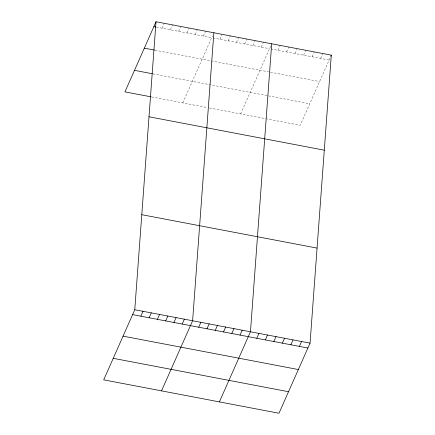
<?xml version="1.0" encoding="UTF-8"?>
<svg xmlns="http://www.w3.org/2000/svg" width="435" height="435" viewBox="0 0 435 435"><rect width="100%" height="100%" fill="white"/><g stroke="black" fill="none" stroke-linecap="round" stroke-linejoin="round"><path stroke-width="0.33" stroke-dasharray="2.17 1.63" d="M162.119 28.204L164.283 23.327M170.384 29.781L172.543 24.898M178.644 31.353L180.808 26.475M186.909 32.929L189.073 28.047M195.174 34.506L197.332 29.623M203.433 36.078L205.597 31.195M182.787 102.894L212.508 35.822M219.958 39.226L222.122 34.349M228.223 40.803L230.387 35.92M236.488 42.38L238.652 37.497M244.747 43.951L246.911 39.068M253.012 45.528L255.176 40.645M261.277 47.1L263.441 42.222M240.631 113.916L271.435 44.403M278.052 50.297L280.216 45.414M286.567 51.923L288.731 47.04M295.082 53.543L297.241 48.66M303.592 55.163L305.756 50.281M312.107 56.789L314.271 51.906M320.622 58.41L322.786 53.527M329.947 58.203L300.226 125.269L266.824 118.907M156.399 27.117L211.698 37.655M212.971 37.894L269.537 48.676M270.847 48.927L329.132 60.03M155.121 50.221L268.515 71.824M270.478 72.199L319.594 81.562M152.919 73.852L267.199 95.629M268.509 95.879L309.763 103.742M151.641 96.956L207.577 107.614M209.485 107.978L266.171 118.782"/><path stroke-width="0.65" d="M134.774 309.731L156.018 21.75L331.296 55.153L310.057 343.128L278.982 413.25L103.704 379.847L134.774 309.731L310.057 343.128M213.862 32.772L192.618 320.753L161.543 390.869M271.701 43.794L250.462 331.774L219.387 401.896M156.018 21.75L124.943 91.872L151.005 96.836M140.875 316.185L143.039 311.302M149.14 317.762L151.304 312.879M157.399 319.333L159.563 314.456M165.664 320.91L167.828 316.027M173.929 322.482L176.093 317.604M182.189 324.059L184.353 319.176M198.719 327.207L200.883 322.324M206.978 328.784L209.143 323.901M330.758 56.371L331.296 55.153M215.243 330.355L217.408 325.478M223.508 331.932L225.673 327.049M231.768 333.509L233.932 328.626M240.033 335.08L242.197 330.198M256.808 338.278L258.972 333.395M265.323 339.898L267.487 335.021M273.838 341.524L276.002 336.641M282.353 343.144L284.512 338.261M290.863 344.765L293.027 339.887M299.378 346.39L301.542 341.508M153.854 26.633L155.763 26.997M144.317 48.16L154.485 50.096M134.486 70.34L152.283 73.732M149.009 116.781L324.287 150.184M141.788 214.694L317.066 248.097M132.61 314.614L307.893 348.011M123.072 336.141L298.35 369.538M113.241 358.32L288.525 391.723"/></g></svg>
